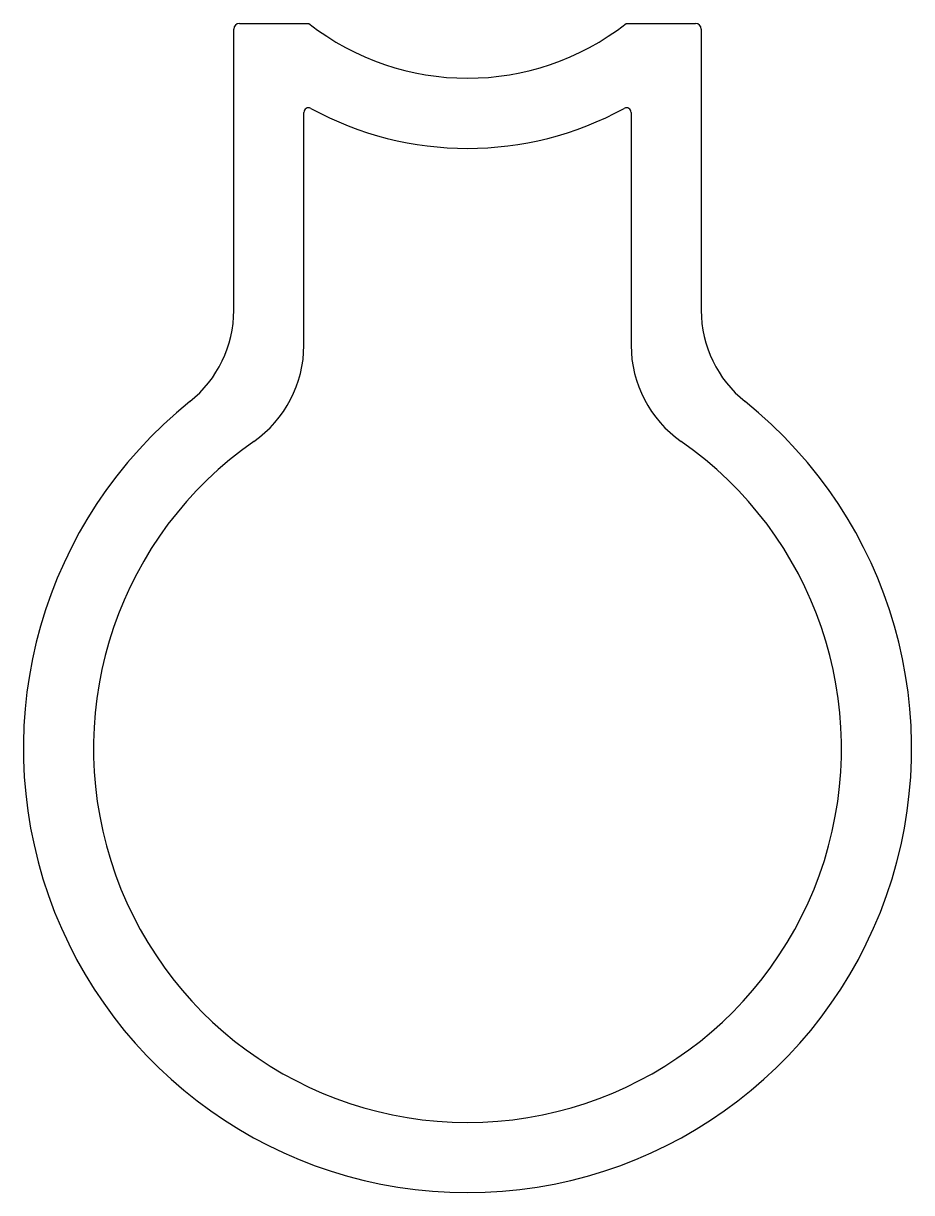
# Model space of a CAD drawing. Extents: x 2953.7 to 2991.7, y 1414.8 to 1464.9.
import ezdxf

# ---------------------------------------------------------------- set-up
doc = ezdxf.new("R2010")
doc.units = 0
doc.layers.get('0').update_dxf_attribs({"linetype": 'CONTINUOUS'})

msp = doc.modelspace()

# ---------------------------------------------------------------- linework, layer by layer
for p, q in [((2962.937, 1464.851), (2965.898, 1464.851)), ((2979.476, 1464.851), (2982.437, 1464.851)), ((2962.687, 1452.578), (2962.687, 1464.601)), ((2982.687, 1464.601), (2982.687, 1452.578)), ((2965.687, 1451.076), (2965.687, 1461.04)), ((2979.687, 1461.04), (2979.687, 1451.076))]:
    msp.add_line(p, q)
for centre, radius, start, end in [((2962.937, 1464.601), 0.25, 90.0002, 180), ((2972.687, 1473.506), 11, 231.8907, 308.1093), ((2982.437, 1464.601), 0.25, 0, 89.9998), ((2965.887, 1461.04), 0.2, 61.3874, 180.0016), ((2972.687, 1473.506), 14, 241.3882, 298.6118), ((2979.487, 1461.04), 0.2, 0, 118.6118), ((2957.687, 1452.578), 5, 308.6822, 0), ((2987.687, 1452.578), 5, 180.0001, 231.3179), ((2960.687, 1451.076), 5, 304.8499, 0), ((2984.687, 1451.076), 5, 180, 235.1501), ((2972.687, 1433.843), 19, 128.6822, 51.3178), ((2972.687, 1433.843), 16, 124.8499, 55.1501)]:
    msp.add_arc(centre, radius, start, end)

doc.saveas('drawing.dxf')
